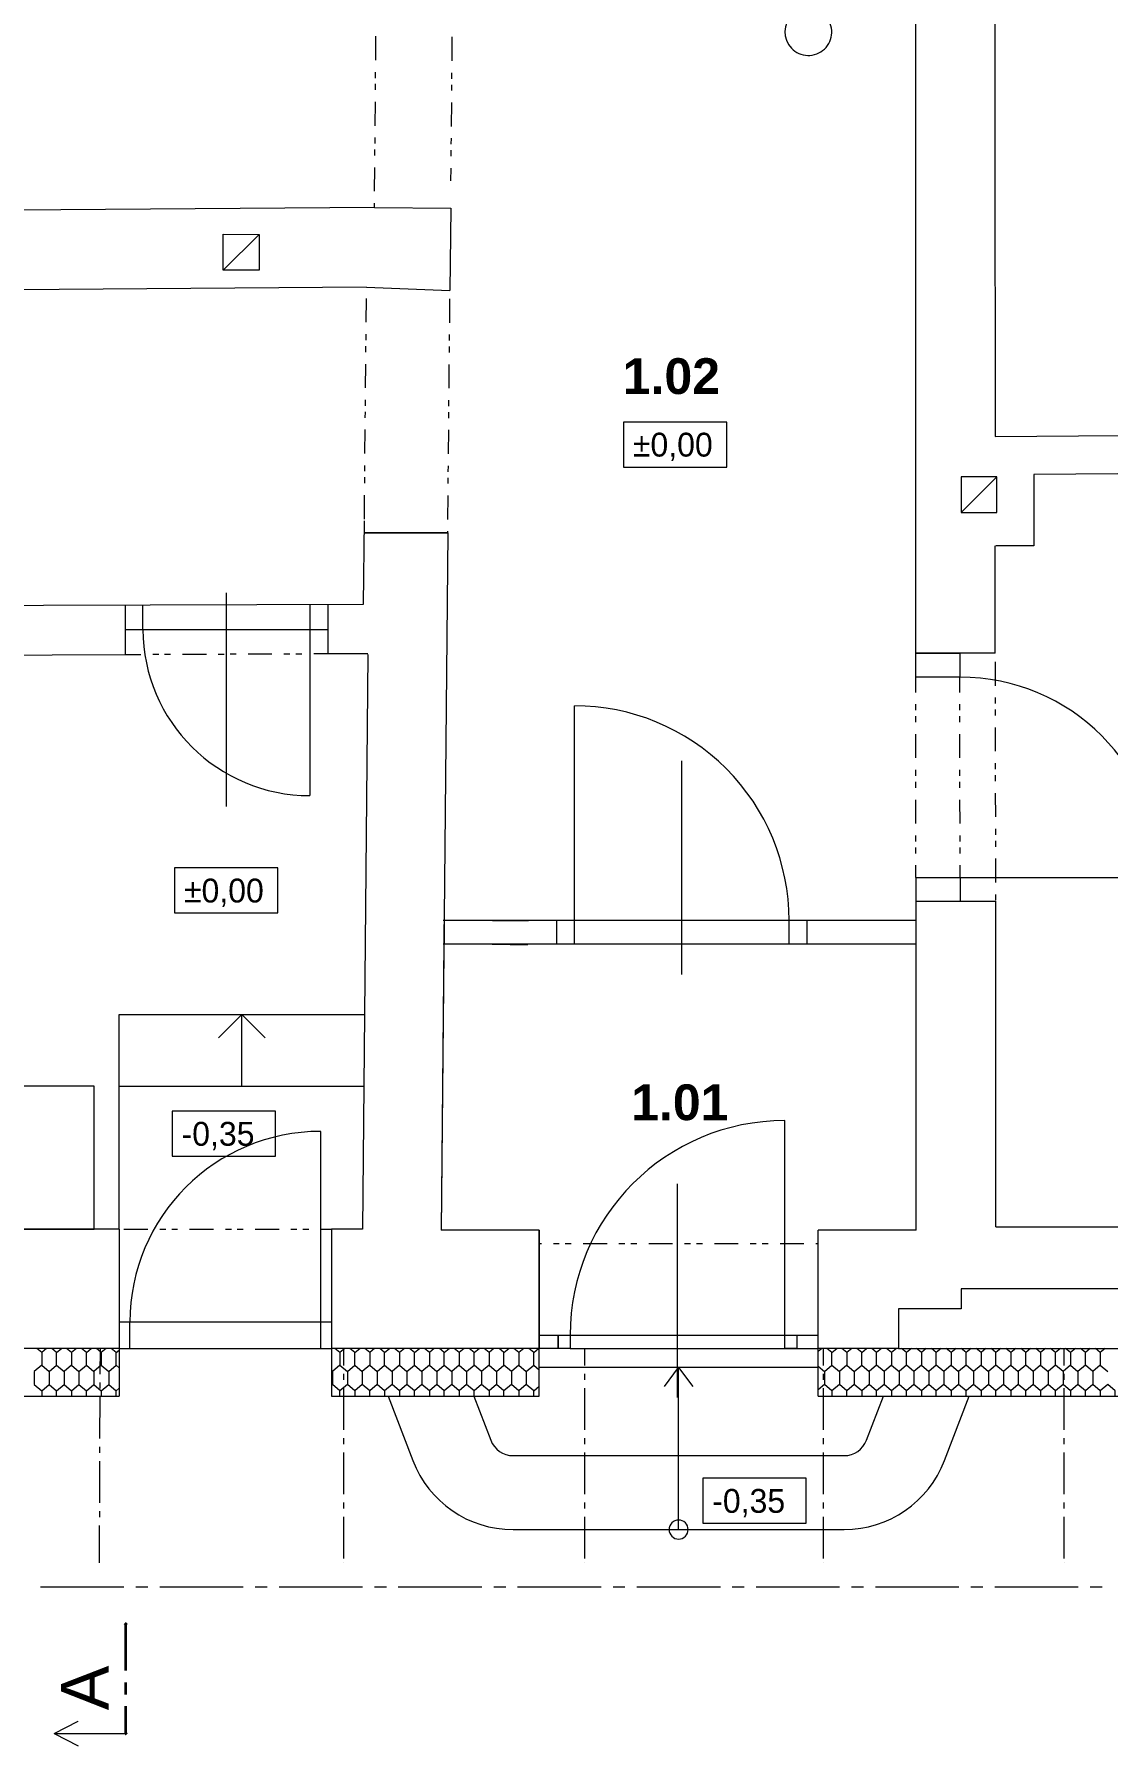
# Model space of a CAD drawing. Header units: millimetres. Extents: x 214.1 to 310.4, y 372.3 to 401.
# Drawn here: x 221.18 to 224.72, y 373.72 to 379.37 of the extents above; entities that cross this region are included whole.
import ezdxf

# ---------------------------------------------------------------- set-up
doc = ezdxf.new("R2010")
doc.units = ezdxf.units.MM
for name, color, linetype in [('PDF4_Dvere', 7, 'Continuous'), ('PDF4_Hlavni kresba_1', 7, 'Continuous'), ('PDF4_KOMINY', 7, 'Continuous'), ('PDF4_Konstrukce_nad', 7, 'Continuous'), ('PDF4_Krokve', 7, 'Continuous'), ('PDF4_KTZ_zatepleni', 7, 'Continuous'), ('PDF4_Kóty 1$100', 7, 'Continuous'), ('PDF4_Rezy_oznaceni', 7, 'Continuous'), ('PDF4_Sanita', 7, 'Continuous'), ('PDF4_Schodiste', 7, 'Continuous'), ('PDF4_STĚNY', 7, 'Continuous'), ('PDF4_STŘECHA', 7, 'Continuous'), ('PDF4_Text_CISLA_MISTNOSTI', 7, 'Continuous'), ('PDF4_Výšky', 7, 'Continuous'), ('PDF4_Šrafy', 7, 'Continuous')]:
    doc.layers.add(name, color=color, linetype=linetype)
doc.styles.add('PDF Arial', font='')
doc.styles.add('PDF Arial Bold', font='')
doc.styles.get('PDF Arial').set_extended_font_data('Arial')
doc.styles.get('PDF Arial Bold').set_extended_font_data('Arial', bold=True)

msp = doc.modelspace()

# ---------------------------------------------------------------- linework, layer by layer
at = {"layer": 'PDF4_Dvere', "lineweight": 13}
for points in [[(221.8095, 376.8219), (221.8095, 376.8219), (221.8095, 377.5277)], [(221.5339, 377.407), (221.5339, 377.4879)], [(222.0851, 377.4895), (222.0851, 376.8582)], [(221.4749, 377.407), (222.1442, 377.407)], [(222.9581, 376.3676), (222.9581, 377.155)], [(223.3125, 376.2679), (223.3125, 376.2679), (223.3125, 376.9737)], [(224.231, 376.5882), (224.8924, 376.5883)], [(222.5282, 376.4464), (222.5282, 376.4464), (222.5282, 376.3676)], [(222.8991, 376.4464), (222.8991, 376.3676)], [(223.7258, 376.4464), (223.7258, 376.3676)], [(223.6526, 375.0763), (223.6526, 375.785)], [(222.1211, 375.1196), (222.1211, 375.1196), (222.1211, 375.7495)], [(223.2983, 374.8702), (223.2983, 374.8702), (223.2983, 375.576)], [(222.1565, 375.1196), (221.4557, 375.1196)], [(222.8416, 375.0763), (223.7628, 375.0763)], [(221.4557, 375.033), (222.1565, 375.033)], [(222.9439, 375.033), (223.6526, 375.033)]]:
    msp.add_lwpolyline(points, dxfattribs=at)
msp.add_lwpolyline([(223.6668, 376.3676), (223.6668, 376.4464, 0.414214), (222.9581, 377.155)], format="xyb", dxfattribs=at)
for centre, radius, start, end in [((222.0851, 377.4094), 0.5512, 180.2509, 270), ((224.231, 376.5882), 0.6614, 0.011, 90.0109), ((223.6526, 375.0763), 0.7087, 90, 180), ((222.1211, 375.1196), 0.6299, 90, 180)]:
    msp.add_arc(centre, radius, start, end, dxfattribs=at)
at = {"layer": 'PDF4_Hlavni kresba_1', "lineweight": 13}
for points in [[(224.0847, 377.2496), (224.0847, 379.5653), (224.0847, 381.1515), (222.5446, 381.1515), (222.5446, 379.6116), (222.3055, 379.6116)], [(222.55, 378.7984), (222.5475, 378.5267)], [(222.2644, 377.7262), (222.5402, 377.7262)], [(222.5402, 377.7262), (222.5187, 375.4228)], [(224.3474, 377.3283), (224.3474, 377.6827)], [(221.4749, 377.4884), (221.4749, 377.3245)], [(222.1442, 377.4896), (222.1442, 377.3274), (222.2765, 377.328)], [(219.7889, 377.3171), (221.4749, 377.3245)], [(224.3475, 377.3283), (224.0847, 377.3283)], [(224.0848, 376.5882), (224.0848, 375.4228)], [(224.0851, 376.5094), (224.3497, 376.5094)], [(224.3494, 375.4346), (224.3494, 376.5094)], [(224.0843, 376.4464), (222.5255, 376.4464)], [(224.0848, 376.3676), (222.525, 376.3676)], [(221.4557, 375.4267), (220.818, 375.4267)], [(222.2589, 375.4267), (222.1565, 375.4267)], [(222.8416, 374.8755), (222.8416, 375.4228)], [(223.7628, 374.8755), (223.7628, 375.4228)], [(222.9046, 375.033), (222.9046, 375.0763)], [(222.9439, 375.033), (222.8416, 375.033)], [(223.6526, 375.033), (223.7628, 375.033)]]:
    msp.add_lwpolyline(points, dxfattribs=at)
at = {"layer": 'PDF4_KOMINY', "lineweight": 13}
for points in [[(221.7991, 378.5939), (221.7993, 378.712), (221.7993, 378.712), (221.9175, 378.7118), (221.9175, 378.7118), (221.9175, 378.7118), (221.9172, 378.5937), (221.9172, 378.5937), (221.7991, 378.5939), (221.9175, 378.7118)], [(224.2344, 377.7928), (224.2344, 377.7928), (224.3524, 377.911)]]:
    msp.add_lwpolyline(points, dxfattribs=at)
msp.add_lwpolyline([(224.3525, 377.7929), (224.3524, 377.911), (224.3524, 377.911), (224.2343, 377.9109), (224.2343, 377.9109), (224.2343, 377.9109), (224.2344, 377.7928), (224.2344, 377.7928)], close=True, dxfattribs=at)
at = {"layer": 'PDF4_Konstrukce_nad', "lineweight": 13}
for points in [[(222.3025, 379.2872), (222.3032, 379.3659)], [(222.5545, 379.2848), (222.5552, 379.3636)], [(222.3016, 379.1888), (222.3018, 379.2084)], [(222.302, 379.2281), (222.3021, 379.2478)], [(222.5536, 379.1864), (222.5537, 379.2061)], [(222.5539, 379.2258), (222.5541, 379.2455)], [(222.3005, 379.0706), (222.3012, 379.1494)], [(222.5525, 379.0683), (222.5532, 379.1471)], [(222.3, 379.0116), (222.3001, 379.0313)], [(222.2996, 378.9722), (222.2998, 378.9919)], [(222.5516, 378.9699), (222.5517, 378.9896)], [(222.5519, 379.0093), (222.5521, 379.0289)], [(222.2985, 378.8541), (222.2992, 378.9329)], [(222.5508, 378.8889), (222.5508, 378.8889), (222.5512, 378.9305)], [(222.298, 378.8008), (222.298, 378.8008), (222.2981, 378.8148)], [(222.5475, 378.5267), (222.5475, 378.5267)], [(222.2709, 378.4213), (222.2716, 378.5)], [(222.5465, 378.42), (222.5472, 378.4988)], [(222.2703, 378.3622), (222.2705, 378.3819)], [(222.5459, 378.361), (222.5461, 378.3806)], [(222.27, 378.3229), (222.2702, 378.3426)], [(222.5456, 378.3216), (222.5458, 378.3413)], [(222.2689, 378.2048), (222.2696, 378.2835)], [(222.5445, 378.2035), (222.5452, 378.2822)], [(222.268, 378.1063), (222.2681, 378.126)], [(222.2683, 378.1457), (222.2685, 378.1654)], [(222.544, 378.1444), (222.5442, 378.1641)], [(222.5436, 378.1051), (222.5438, 378.1248)], [(222.2669, 377.9882), (222.2676, 378.067)], [(222.5425, 377.987), (222.5433, 378.0657)], [(222.266, 377.8898), (222.2661, 377.9095)], [(222.2663, 377.9292), (222.2665, 377.9489)], [(222.5416, 377.8885), (222.5418, 377.9082)], [(222.542, 377.9279), (222.5422, 377.9476)], [(222.2649, 377.7717), (222.2656, 377.8504)], [(222.5406, 377.7704), (222.5413, 377.8492)], [(222.2648, 377.7655), (222.2648, 377.7655)], [(222.5402, 377.7262), (222.5402, 377.7262), (222.5402, 377.7311)], [(221.4749, 377.3245), (221.4749, 377.3245), (221.5269, 377.3247)], [(221.5663, 377.3249), (221.586, 377.3249)], [(221.6057, 377.325), (221.6254, 377.3251)], [(221.6647, 377.3253), (221.7435, 377.3256)], [(221.7828, 377.3258), (221.8025, 377.3259)], [(221.8222, 377.326), (221.8419, 377.3261)], [(221.8813, 377.3262), (221.96, 377.3266)], [(221.9994, 377.3268), (222.019, 377.3268)], [(222.0387, 377.3269), (222.0584, 377.327)], [(222.0978, 377.3272), (222.1442, 377.3274), (222.1442, 377.3274)], [(224.3475, 377.3283), (224.3475, 377.3283)], [(224.3478, 377.2212), (224.3476, 377.2999)], [(224.0847, 377.1992), (224.0847, 377.2496), (224.0847, 377.2496)], [(224.0847, 377.2496), (224.0847, 377.2496)], [(224.2309, 377.1992), (224.2309, 377.2496), (224.2309, 377.2496)], [(224.3479, 377.1621), (224.3479, 377.1818)], [(224.0847, 377.1402), (224.0847, 377.1598)], [(224.0847, 377.1008), (224.0847, 377.1205)], [(224.2309, 377.1402), (224.2309, 377.1599)], [(224.2309, 377.1008), (224.2309, 377.1205)], [(224.348, 377.1228), (224.348, 377.1425)], [(224.0847, 376.9827), (224.0847, 377.0614)], [(224.2309, 376.9827), (224.2309, 377.0614)], [(224.3483, 377.0047), (224.3481, 377.0834)], [(224.0848, 376.9236), (224.0848, 376.9433)], [(224.2309, 376.9237), (224.2309, 376.9433)], [(224.3484, 376.9456), (224.3484, 376.9653)], [(224.0848, 376.8843), (224.0848, 376.9039)], [(224.2309, 376.8843), (224.2309, 376.904)], [(224.3485, 376.9062), (224.3485, 376.9259)], [(224.0848, 376.7661), (224.0848, 376.8449)], [(224.231, 376.7662), (224.2309, 376.8449)], [(224.3488, 376.7881), (224.3486, 376.8669)], [(224.0848, 376.7071), (224.0848, 376.7268)], [(224.231, 376.7071), (224.231, 376.7268)], [(224.3489, 376.7291), (224.3489, 376.7488)], [(224.0848, 376.6677), (224.0848, 376.6874)], [(224.231, 376.6677), (224.231, 376.6874)], [(224.349, 376.6897), (224.349, 376.7094)], [(224.0848, 376.5882), (224.0848, 376.5882), (224.0848, 376.6283)], [(224.231, 376.5882), (224.231, 376.5882), (224.231, 376.6284)], [(224.3493, 376.5716), (224.3491, 376.6503)], [(224.3494, 376.5125), (224.3494, 376.5322)], [(224.3494, 376.5094), (224.3494, 376.5094)], [(221.4557, 375.4267), (221.4557, 375.4267)], [(221.4714, 375.4267), (221.5502, 375.4267)], [(221.5895, 375.4267), (221.6092, 375.4267)], [(221.6289, 375.4267), (221.6486, 375.4267)], [(221.688, 375.4267), (221.7667, 375.4267)], [(221.8061, 375.4267), (221.8258, 375.4267)], [(221.8454, 375.4267), (221.8651, 375.4267)], [(221.9045, 375.4267), (221.9832, 375.4267)], [(222.0226, 375.4267), (222.0423, 375.4267)], [(222.062, 375.4267), (222.0817, 375.4267)], [(222.121, 375.4267), (222.1565, 375.4267), (222.1565, 375.4267)], [(222.8416, 375.3795), (222.8416, 375.3795), (222.8494, 375.3795)], [(222.8888, 375.3795), (222.9084, 375.3795)], [(222.9281, 375.3795), (222.9478, 375.3795)], [(222.9872, 375.3795), (223.0659, 375.3795)], [(223.1053, 375.3795), (223.125, 375.3795)], [(223.1447, 375.3795), (223.1643, 375.3795)], [(223.2037, 375.3795), (223.2825, 375.3795)], [(223.3218, 375.3795), (223.3415, 375.3795)], [(223.3612, 375.3795), (223.3809, 375.3795)], [(223.4202, 375.3795), (223.499, 375.3795)], [(223.5384, 375.3795), (223.558, 375.3795)], [(223.5777, 375.3795), (223.5974, 375.3795)], [(223.6368, 375.3795), (223.7155, 375.3795)], [(223.7549, 375.3795), (223.7628, 375.3795), (223.7628, 375.3795)]]:
    msp.add_lwpolyline(points, dxfattribs=at)
msp.add_lwpolyline([(222.272, 378.5372), (222.272, 378.5372)], close=True, dxfattribs=at)
at = {"layer": 'PDF4_Krokve', "lineweight": 13}
for points in [[(221.3932, 374.9479), (221.3935, 375.033), (221.3935, 375.033)], [(221.3935, 375.033), (221.3935, 375.033)], [(222.1972, 374.9767), (222.1972, 375.033), (222.1972, 375.033)], [(222.1972, 375.033), (222.1972, 375.033)], [(222.9925, 374.9767), (222.9925, 375.033), (222.9925, 375.033)], [(222.9925, 375.033), (222.9925, 375.033)], [(223.7799, 374.9767), (223.7799, 375.033), (223.7799, 375.033)], [(223.7799, 375.033), (223.7799, 375.033)], [(224.5752, 374.9768), (224.5752, 375.033), (224.5752, 375.033)], [(224.5752, 375.033), (224.5752, 375.033)], [(221.393, 374.9006), (221.3931, 374.9203)], [(222.1972, 374.9295), (222.1972, 374.9492)], [(222.9925, 374.9295), (222.9925, 374.9492)], [(223.7799, 374.9295), (223.7799, 374.9491)], [(224.5752, 374.9295), (224.5752, 374.9492)], [(221.3923, 374.7353), (221.3929, 374.8731)], [(222.1972, 374.7641), (222.1972, 374.9019)], [(222.9925, 374.7641), (222.9925, 374.9019)], [(223.7799, 374.7641), (223.7799, 374.9019)], [(224.5752, 374.7642), (224.5752, 374.902)], [(222.1972, 374.7169), (222.1972, 374.7366)], [(222.9925, 374.7169), (222.9925, 374.7366)], [(223.7799, 374.7169), (223.7799, 374.7365)], [(224.5752, 374.717), (224.5752, 374.7366)], [(221.3922, 374.688), (221.3922, 374.7077)], [(222.1972, 374.5515), (222.1972, 374.6893)], [(222.9925, 374.5515), (222.9925, 374.6893)], [(223.7799, 374.5515), (223.7799, 374.6893)], [(224.5752, 374.5516), (224.5752, 374.6894)], [(221.3915, 374.5227), (221.392, 374.6605)], [(222.1972, 374.5043), (222.1972, 374.524)], [(222.9925, 374.5043), (222.9925, 374.524)], [(223.7799, 374.5043), (223.7799, 374.5239)], [(224.5752, 374.5044), (224.5752, 374.524)], [(221.3913, 374.4754), (221.3914, 374.4951)], [(222.1972, 374.3389), (222.1972, 374.4767)], [(222.9925, 374.3389), (222.9925, 374.4767)], [(223.7799, 374.3389), (223.7799, 374.4767)], [(224.5752, 374.339), (224.5752, 374.4768)], [(221.3907, 374.3243), (221.3907, 374.3243), (221.3912, 374.4479)], [(222.1972, 374.3243), (222.1972, 374.3243)], [(222.9925, 374.3243), (222.9925, 374.3243)], [(223.7799, 374.3243), (223.7799, 374.3243)], [(224.5752, 374.3243), (224.5752, 374.3243)]]:
    msp.add_lwpolyline(points, dxfattribs=at)
at = {"layer": 'PDF4_KTZ_zatepleni', "lineweight": 13}
for points in [[(223.7628, 374.8755), (228.4378, 374.8755), (228.4379, 381.5602)], [(219.2532, 374.8755), (221.4557, 374.8755)], [(222.1565, 374.8755), (222.8416, 374.8755)]]:
    msp.add_lwpolyline(points, dxfattribs=at)
at = {"layer": 'PDF4_Kóty 1$100', "lineweight": 13}
for points in [[(222.8054, 376.4438), (222.7463, 376.4443), (222.6873, 376.4449)], [(222.8047, 376.3651), (222.7456, 376.3656), (222.6866, 376.3661)]]:
    msp.add_lwpolyline(points, dxfattribs=at)
at = {"layer": 'PDF4_Rezy_oznaceni', "lineweight": 35}
for points in [[(221.4772, 373.969), (221.4772, 374.1223)], [(221.4772, 373.8902), (221.4772, 373.9296)], [(221.4772, 373.7613), (221.4772, 373.8509)]]:
    msp.add_lwpolyline(points, dxfattribs=at)
at = {"layer": 'PDF4_Rezy_oznaceni', "lineweight": 13}
for points in [[(221.241, 373.7613), (221.241, 373.7613), (221.3197, 373.802)], [(221.3197, 373.802), (221.3197, 373.802)], [(221.241, 373.7613), (221.241, 373.7613), (221.3197, 373.7206)], [(221.241, 373.7613), (221.241, 373.7613), (221.4714, 373.7613)], [(221.3197, 373.7206), (221.3197, 373.7206)], [(221.4772, 373.7613), (221.4772, 373.7613)]]:
    msp.add_lwpolyline(points, dxfattribs=at)
at = {"layer": 'PDF4_Rezy_oznaceni', "transparency": 33554559}
for points in [[(221.4772, 374.1154), (221.4704, 374.1223), (221.4841, 374.1223), (221.4772, 374.1292)], [(221.4772, 373.7544), (221.4704, 373.7613), (221.4841, 373.7613), (221.4772, 373.7682)]]:
    msp.add_solid(points, dxfattribs=at)
at = {"layer": 'PDF4_Sanita', "lineweight": 13}
msp.add_lwpolyline([(220.9006, 375.4267), (221.3731, 375.4267), (221.3731, 375.8991), (220.9006, 375.8991), (220.9006, 375.4267)], close=True, dxfattribs=at)
at = {"layer": 'PDF4_Schodiste', "lineweight": 13}
for points in [[(223.7865, 379.4329, 0.414212), (223.6773, 379.436, 0.414212), (223.6742, 379.3268, 0.414215), (223.7834, 379.3237, 0.414215)], [(223.3337, 374.4346, 0.414222), (223.3022, 374.4661, 0.414222), (223.2707, 374.4346, 0.414222), (223.3022, 374.4031, 0.414222)]]:
    msp.add_lwpolyline(points, format="xyb", close=True, dxfattribs=at)
for points in [[(221.4557, 375.4267), (221.4557, 376.1354), (222.2664, 376.1354)], [(221.8601, 375.8991), (221.8601, 376.1354), (221.7833, 376.0585)], [(221.8601, 376.1354), (221.937, 376.0585)], [(221.4557, 375.8991), (222.2645, 375.8991)], [(223.7628, 374.97), (222.8416, 374.97)], [(223.2556, 374.9065), (223.3022, 374.97), (223.3488, 374.9065)], [(223.3022, 374.4346), (223.3022, 374.97)], [(222.3432, 374.8755), (222.4246, 374.6624)], [(222.6262, 374.8755), (222.682, 374.7293)]]:
    msp.add_lwpolyline(points, dxfattribs=at)
for points in [[(222.7556, 374.6787), (223.8488, 374.6787, 0.310935), (223.9224, 374.7293), (223.9783, 374.8755)], [(222.7556, 374.4346), (223.8488, 374.4346, 0.310938), (224.1798, 374.6624), (224.2612, 374.8755)]]:
    msp.add_lwpolyline(points, format="xyb", dxfattribs=at)
for centre, radius, start, end in [((222.7556, 374.7574), 0.0787, 200.9099, 270.0004), ((222.7556, 374.7889), 0.3543, 200.9102, 270)]:
    msp.add_arc(centre, radius, start, end, dxfattribs=at)
at = {"layer": 'PDF4_STĚNY', "lineweight": 13}
for points in [[(228.2804, 380.081), (228.178, 380.081), (228.178, 380.081), (228.178, 380.0889), (228.178, 380.0889), (227.8788, 380.0889), (227.8788, 380.0889), (227.8788, 381.0101), (227.8788, 381.0101), (224.3434, 381.0171), (224.3434, 381.0171), (224.3434, 381.0171), (224.3466, 378.0439)], [(222.298, 378.8008), (222.298, 378.8008), (219.7819, 378.7821)], [(222.298, 378.8008), (222.298, 378.8008), (222.55, 378.7984)], [(222.272, 378.5372), (222.272, 378.5372), (219.8071, 378.5189), (219.7975, 377.4829), (222.2623, 377.49), (222.2623, 377.49)], [(222.272, 378.5372), (222.272, 378.5372), (222.5475, 378.5267)], [(224.3466, 378.0439), (225.7214, 378.055), (225.7214, 378.055), (225.7224, 377.929), (225.7224, 377.929), (224.475, 377.9189)], [(224.475, 377.9189), (224.475, 377.6827), (224.349, 377.6827)], [(222.2623, 377.49), (222.2648, 377.7655), (222.2648, 377.7655)], [(222.5402, 377.7262), (222.5402, 377.7262), (222.2644, 377.7262)], [(222.2765, 377.3243), (222.2765, 377.3243), (222.2688, 376.4914)], [(224.0847, 377.3283), (224.0847, 377.3283), (224.2308, 377.3283), (224.2309, 377.2496), (224.0847, 377.2496), (224.0847, 377.2496)], [(224.085, 376.5882), (224.085, 376.5882), (224.231, 376.5882), (224.231, 376.5095)], [(222.2688, 376.4914), (222.2688, 376.4914), (222.2589, 375.4267)], [(222.5286, 376.4936), (222.5286, 376.4936), (222.5187, 375.4228)], [(221.4557, 375.4267), (221.4557, 374.8755)], [(222.1565, 375.4267), (222.1565, 374.8755)], [(222.8416, 375.4228), (222.8416, 375.033), (222.1565, 375.033)], [(222.8416, 375.4228), (222.5187, 375.4228)], [(225.489, 375.033), (225.0227, 375.033), (225.0227, 375.2298), (224.2353, 375.2298), (224.2353, 375.1632), (224.0282, 375.1632), (224.0282, 375.033), (223.7628, 375.033), (223.7628, 375.4228)], [(224.0857, 375.4228), (223.7628, 375.4228)], [(224.3494, 375.4346), (225.4772, 375.4346), (225.4772, 375.1354), (225.489, 375.1354)], [(221.4912, 375.033), (221.4912, 375.1196)], [(222.1211, 375.033), (222.1211, 375.1196)], [(222.9046, 375.0763), (222.9046, 375.033)], [(222.9439, 375.0763), (222.9439, 375.033), (222.9124, 375.033)], [(223.692, 375.033), (223.6526, 375.033), (223.6526, 375.0763)], [(223.692, 375.0763), (223.692, 375.033)], [(221.4557, 375.033), (220.818, 375.033)], [(224.0282, 375.033), (225.0227, 375.033)]]:
    msp.add_lwpolyline(points, dxfattribs=at)
at = {"layer": 'PDF4_STŘECHA', "lineweight": 13}
for points in [[(221.1958, 374.2456), (221.4714, 374.2456)], [(221.5108, 374.2456), (221.5502, 374.2456)], [(221.5895, 374.2456), (221.8651, 374.2456)], [(221.9045, 374.2456), (221.9439, 374.2456)], [(221.9832, 374.2456), (222.2588, 374.2456)], [(222.2982, 374.2456), (222.3376, 374.2456)], [(222.3769, 374.2456), (222.6525, 374.2456)], [(222.6919, 374.2456), (222.7313, 374.2456)], [(222.7706, 374.2456), (223.0462, 374.2456)], [(223.0856, 374.2456), (223.125, 374.2456)], [(223.1643, 374.2456), (223.4399, 374.2456)], [(223.4793, 374.2456), (223.5187, 374.2456)], [(223.558, 374.2456), (223.8336, 374.2456)], [(223.873, 374.2456), (223.9124, 374.2456)], [(223.9517, 374.2456), (224.2273, 374.2456)], [(224.2667, 374.2456), (224.3061, 374.2456)], [(224.3454, 374.2456), (224.621, 374.2456)], [(224.6604, 374.2456), (224.6998, 374.2456)]]:
    msp.add_lwpolyline(points, dxfattribs=at)
at = {"layer": 'PDF4_Výšky', "lineweight": 13}
for points in [[(223.4615, 378.092), (223.1205, 378.092), (223.1205, 377.9434), (223.4615, 377.9434), (223.4615, 378.092)], [(221.9797, 376.6194), (221.6387, 376.6194), (221.6387, 376.4708), (221.9797, 376.4708), (221.9797, 376.6194)], [(221.9718, 375.8161), (221.6307, 375.8161), (221.6307, 375.6675), (221.9718, 375.6675), (221.9718, 375.8161)], [(223.7233, 374.6039), (223.3822, 374.6039), (223.3822, 374.4552), (223.7233, 374.4552), (223.7233, 374.6039)]]:
    msp.add_lwpolyline(points, close=True, dxfattribs=at)
at = {"layer": 'PDF4_Šrafy', "lineweight": 13}
for points in [[(221.1999, 375.0192), (221.1837, 375.033)], [(221.2161, 375.033), (221.1999, 375.0192)], [(221.1999, 375.0192), (221.1999, 374.9771), (221.2245, 374.9562), (221.2491, 374.9771), (221.2491, 375.0192)], [(221.2491, 375.0192), (221.2329, 375.033)], [(221.2491, 375.0192), (221.2653, 375.033)], [(221.3145, 375.033), (221.2983, 375.0192), (221.2821, 375.033)], [(221.2983, 375.0192), (221.2983, 374.9771), (221.3229, 374.9562), (221.3475, 374.9771), (221.3475, 375.0192)], [(221.3475, 375.0192), (221.3313, 375.033)], [(221.3475, 375.0192), (221.3637, 375.033)], [(221.4129, 375.033), (221.3967, 375.0192), (221.3805, 375.033)], [(221.3967, 375.0192), (221.3967, 374.9771), (221.4213, 374.9562), (221.4459, 374.9771), (221.4459, 375.0192)], [(221.4459, 375.0192), (221.4297, 375.033)], [(221.4459, 375.0192), (221.4557, 375.0275)], [(222.1841, 375.0192), (222.1679, 375.033)], [(222.2004, 375.033), (222.1841, 375.0192)], [(222.1841, 375.0192), (222.1841, 374.9771), (222.2087, 374.9562), (222.2334, 374.9771), (222.2334, 375.0192)], [(222.2334, 375.0192), (222.2171, 375.033)], [(222.2334, 375.0192), (222.2496, 375.033)], [(222.2826, 375.0192), (222.2664, 375.033)], [(222.2988, 375.033), (222.2826, 375.0192)], [(222.2826, 375.0192), (222.2826, 374.9771), (222.3072, 374.9562), (222.3318, 374.9771), (222.3318, 375.0192)], [(222.3318, 375.0192), (222.3156, 375.033)], [(222.3318, 375.0192), (222.348, 375.033)], [(222.381, 375.0192), (222.3648, 375.033)], [(222.3972, 375.033), (222.381, 375.0192)], [(222.381, 375.0192), (222.381, 374.9771), (222.4056, 374.9562), (222.4302, 374.9771), (222.4302, 375.0192)], [(222.4302, 375.0192), (222.414, 375.033)], [(222.4302, 375.0192), (222.4464, 375.033)], [(222.4794, 375.0192), (222.4632, 375.033)], [(222.4956, 375.033), (222.4794, 375.0192)], [(222.4794, 375.0192), (222.4794, 374.9771), (222.504, 374.9562), (222.5286, 374.9771), (222.5286, 375.0192)], [(222.5286, 375.0192), (222.5124, 375.033)], [(222.5286, 375.0192), (222.5448, 375.033)], [(222.5778, 375.0192), (222.5616, 375.033)], [(222.5941, 375.033), (222.5778, 375.0192)], [(222.5778, 375.0192), (222.5778, 374.9771), (222.6024, 374.9562), (222.6271, 374.9771), (222.6271, 375.0192)], [(222.6271, 375.0192), (222.6108, 375.033)], [(222.6271, 375.0192), (222.6433, 375.033)], [(222.6763, 375.0192), (222.6601, 375.033)], [(222.6925, 375.033), (222.6763, 375.0192)], [(222.6763, 375.0192), (222.6763, 374.9771), (222.7009, 374.9562), (222.7255, 374.9771), (222.7255, 375.0192)], [(222.7255, 375.0192), (222.7093, 375.033)], [(222.7255, 375.0192), (222.7417, 375.033)], [(222.7747, 375.0192), (222.7585, 375.033)], [(222.7909, 375.033), (222.7747, 375.0192)], [(222.7747, 375.0192), (222.7747, 374.9771), (222.7993, 374.9562), (222.8239, 374.9771), (222.8239, 375.0192)], [(222.8239, 375.0192), (222.8077, 375.033)], [(222.8239, 375.0192), (222.8401, 375.033)], [(223.7752, 375.033), (223.7628, 375.0225)], [(223.7628, 374.9738), (223.7835, 374.9562), (223.8082, 374.9771), (223.8082, 375.0192)], [(223.8082, 375.0192), (223.7919, 375.033)], [(223.8082, 375.0192), (223.8244, 375.033)], [(223.8574, 375.0192), (223.8412, 375.033)], [(223.8736, 375.033), (223.8574, 375.0192)], [(223.8574, 375.0192), (223.8574, 374.9771), (223.882, 374.9562), (223.9066, 374.9771), (223.9312, 374.9562)], [(223.9066, 375.0192), (223.8904, 375.033)], [(223.9066, 374.9771), (223.9066, 375.0192), (223.9228, 375.033)], [(224.0212, 375.033), (224.005, 375.0192), (224.005, 374.9771), (223.9804, 374.9562), (223.9558, 374.9771), (223.9558, 375.0192), (223.9396, 375.033)], [(223.972, 375.033), (223.9558, 375.0192)], [(224.005, 375.0192), (223.9888, 375.033)], [(224.1196, 375.033), (224.1034, 375.0192), (224.1034, 374.9771), (224.0788, 374.9562), (224.0542, 374.9771), (224.0542, 375.0192), (224.038, 375.033)], [(224.0704, 375.033), (224.0542, 375.0192)], [(224.1034, 375.0192), (224.0872, 375.033)], [(224.2181, 375.033), (224.2019, 375.0192), (224.2019, 374.9771), (224.1773, 374.9562), (224.1526, 374.9771), (224.1526, 375.0192), (224.1364, 375.033)], [(224.1689, 375.033), (224.1526, 375.0192)], [(224.2019, 375.0192), (224.1856, 375.033)], [(224.3165, 375.033), (224.3003, 375.0192), (224.3003, 374.9771), (224.2757, 374.9562), (224.2511, 374.9771), (224.2511, 375.0192), (224.2349, 375.033)], [(224.2673, 375.033), (224.2511, 375.0192)], [(224.3003, 375.0192), (224.2841, 375.033)], [(224.4149, 375.033), (224.3987, 375.0192), (224.3987, 374.9771), (224.3741, 374.9562), (224.3495, 374.9771), (224.3495, 375.0192), (224.3333, 375.033)], [(224.3657, 375.033), (224.3495, 375.0192)], [(224.3987, 375.0192), (224.3825, 375.033)], [(224.5133, 375.033), (224.4971, 375.0192), (224.4971, 374.9771), (224.4725, 374.9562), (224.4479, 374.9771), (224.4479, 375.0192), (224.4317, 375.033)], [(224.4641, 375.033), (224.4479, 375.0192)], [(224.4971, 375.0192), (224.4809, 375.033)], [(224.6118, 375.033), (224.5956, 375.0192), (224.5956, 374.9771), (224.5709, 374.9562), (224.5463, 374.9771), (224.5463, 375.0192), (224.5301, 375.033)], [(224.5626, 375.033), (224.5463, 375.0192)], [(224.5956, 375.0192), (224.5793, 375.033)], [(224.7102, 375.033), (224.694, 375.0192), (224.694, 374.9771), (224.6694, 374.9562), (224.6448, 374.9771), (224.6448, 375.0192), (224.6286, 375.033)], [(224.661, 375.033), (224.6448, 375.0192)], [(224.694, 375.0192), (224.6778, 375.033)], [(221.1999, 374.9771), (221.1753, 374.9562), (221.1753, 374.9352), (221.1753, 374.9141), (221.1999, 374.8932), (221.2245, 374.9141), (221.2491, 374.8932)], [(221.2491, 374.9771), (221.2737, 374.9562)], [(221.2983, 374.9771), (221.2737, 374.9562), (221.2737, 374.9352), (221.2737, 374.9141), (221.2983, 374.8932), (221.3229, 374.9141), (221.3475, 374.8932)], [(221.3475, 374.9771), (221.3721, 374.9562)], [(221.3967, 374.9771), (221.3721, 374.9562), (221.3721, 374.9352), (221.3721, 374.9141), (221.3967, 374.8932), (221.4213, 374.9141), (221.4459, 374.8932)], [(221.4459, 374.9771), (221.4557, 374.9688)], [(222.1841, 374.9771), (222.1595, 374.9562)], [(222.2334, 374.9771), (222.258, 374.9562)], [(222.2826, 374.9771), (222.258, 374.9562)], [(222.3318, 374.9771), (222.3564, 374.9562)], [(222.381, 374.9771), (222.3564, 374.9562)], [(222.4302, 374.9771), (222.4548, 374.9562)], [(222.4794, 374.9771), (222.4548, 374.9562)], [(222.5286, 374.9771), (222.5532, 374.9562)], [(222.5778, 374.9771), (222.5532, 374.9562)], [(222.6763, 374.9771), (222.6517, 374.9562), (222.6271, 374.9771)], [(222.7747, 374.9771), (222.7501, 374.9562), (222.7255, 374.9771)], [(222.8239, 374.9771), (222.8416, 374.9621)], [(223.8082, 374.9771), (223.8328, 374.9562)], [(223.8574, 374.9771), (223.8328, 374.9562), (223.8328, 374.9352), (223.8328, 374.9141)], [(223.9558, 374.9771), (223.9312, 374.9562), (223.9312, 374.9352), (223.9312, 374.9141)], [(224.005, 374.9771), (224.0296, 374.9562)], [(224.0542, 374.9771), (224.0296, 374.9562), (224.0296, 374.9352), (224.0296, 374.9141)], [(224.1034, 374.9771), (224.128, 374.9562)], [(224.1526, 374.9771), (224.128, 374.9562), (224.128, 374.9352), (224.128, 374.9141)], [(224.2019, 374.9771), (224.2265, 374.9562)], [(224.2511, 374.9771), (224.2265, 374.9562), (224.2265, 374.9352), (224.2265, 374.9141)], [(224.3003, 374.9771), (224.3249, 374.9562)], [(224.3495, 374.9771), (224.3249, 374.9562), (224.3249, 374.9352), (224.3249, 374.9141)], [(224.3987, 374.9771), (224.4233, 374.9562)], [(224.4479, 374.9771), (224.4233, 374.9562), (224.4233, 374.9352), (224.4233, 374.9141)], [(224.4971, 374.9771), (224.5217, 374.9562)], [(224.5463, 374.9771), (224.5217, 374.9562), (224.5217, 374.9352), (224.5217, 374.9141)], [(224.5956, 374.9771), (224.6202, 374.9562)], [(224.6448, 374.9771), (224.6202, 374.9562), (224.6202, 374.9352), (224.6202, 374.9141)], [(224.694, 374.9771), (224.7186, 374.9562)], [(221.2245, 374.9562), (221.2245, 374.9352), (221.2245, 374.9141)], [(221.2491, 374.8755), (221.2491, 374.8932), (221.2737, 374.9141)], [(221.3229, 374.9562), (221.3229, 374.9352)], [(221.3229, 374.9352), (221.3229, 374.9141)], [(221.3475, 374.8755), (221.3475, 374.8932), (221.3721, 374.9141)], [(221.4213, 374.9562), (221.4213, 374.9352)], [(221.4213, 374.9352), (221.4213, 374.9141)], [(222.1565, 374.9588), (222.1595, 374.9562)], [(222.1841, 374.8755), (222.1841, 374.8932), (222.1595, 374.9141), (222.1565, 374.9116)], [(222.1595, 374.9562), (222.1595, 374.9352), (222.1595, 374.9141)], [(222.2334, 374.8932), (222.2087, 374.9141), (222.1841, 374.8932)], [(222.2087, 374.9562), (222.2087, 374.9352), (222.2087, 374.9141)], [(222.2826, 374.8755), (222.2826, 374.8932), (222.258, 374.9141), (222.2334, 374.8932), (222.2334, 374.8755)], [(222.258, 374.9562), (222.258, 374.9352), (222.258, 374.9141)], [(222.3318, 374.8932), (222.3072, 374.9141), (222.2826, 374.8932)], [(222.3072, 374.9562), (222.3072, 374.9352), (222.3072, 374.9141)], [(222.381, 374.8932), (222.3564, 374.9141), (222.3318, 374.8932), (222.3318, 374.8755)], [(222.3564, 374.9562), (222.3564, 374.9352), (222.3564, 374.9141)], [(222.4302, 374.8932), (222.4056, 374.9141), (222.381, 374.8932)], [(222.4056, 374.9562), (222.4056, 374.9352), (222.4056, 374.9141)], [(222.4794, 374.8932), (222.4548, 374.9141), (222.4302, 374.8932)], [(222.4548, 374.9562), (222.4548, 374.9352), (222.4548, 374.9141)], [(222.5286, 374.8932), (222.504, 374.9141), (222.4794, 374.8932)], [(222.504, 374.9562), (222.504, 374.9352), (222.504, 374.9141)], [(222.5778, 374.8932), (222.5532, 374.9141), (222.5286, 374.8932)], [(222.5532, 374.9562), (222.5532, 374.9352), (222.5532, 374.9141)], [(222.6271, 374.8932), (222.6024, 374.9141), (222.5778, 374.8932)], [(222.6024, 374.9562), (222.6024, 374.9352), (222.6024, 374.9141)], [(222.6763, 374.8932), (222.6517, 374.9141), (222.6271, 374.8932)], [(222.6517, 374.9562), (222.6517, 374.9352), (222.6517, 374.9141)], [(222.7255, 374.8932), (222.7009, 374.9141), (222.6763, 374.8932)], [(222.7009, 374.9562), (222.7009, 374.9352), (222.7009, 374.9141)], [(222.7747, 374.8932), (222.7501, 374.9141), (222.7255, 374.8932)], [(222.7501, 374.9562), (222.7501, 374.9352), (222.7501, 374.9141)], [(222.8239, 374.8932), (222.7993, 374.9141), (222.7747, 374.8932)], [(222.7993, 374.9562), (222.7993, 374.9352), (222.7993, 374.9141)], [(222.8239, 374.8932), (222.8416, 374.9083)], [(223.8082, 374.8932), (223.7835, 374.9141), (223.7628, 374.8965)], [(223.7835, 374.9562), (223.7835, 374.9352)], [(223.7835, 374.9352), (223.7835, 374.9141)], [(223.8574, 374.8755), (223.8574, 374.8932), (223.8328, 374.9141), (223.8082, 374.8932), (223.8082, 374.8755)], [(223.9066, 374.8932), (223.882, 374.9141), (223.8574, 374.8932)], [(223.882, 374.9562), (223.882, 374.9352)], [(223.882, 374.9352), (223.882, 374.9141)], [(223.9558, 374.8755), (223.9558, 374.8932), (223.9312, 374.9141), (223.9066, 374.8932), (223.9066, 374.8755)], [(224.005, 374.8932), (223.9804, 374.9141), (223.9558, 374.8932)], [(223.9804, 374.9562), (223.9804, 374.9352)], [(223.9804, 374.9352), (223.9804, 374.9141)], [(224.0542, 374.8755), (224.0542, 374.8932), (224.0296, 374.9141), (224.005, 374.8932), (224.005, 374.8755)], [(224.1034, 374.8932), (224.0788, 374.9141), (224.0542, 374.8932)], [(224.0788, 374.9562), (224.0788, 374.9352)], [(224.0788, 374.9352), (224.0788, 374.9141)], [(224.1526, 374.8755), (224.1526, 374.8932), (224.128, 374.9141), (224.1034, 374.8932), (224.1034, 374.8755)], [(224.2019, 374.8932), (224.1773, 374.9141), (224.1526, 374.8932)], [(224.1773, 374.9562), (224.1773, 374.9352)], [(224.1773, 374.9352), (224.1773, 374.9141)], [(224.2511, 374.8755), (224.2511, 374.8932), (224.2265, 374.9141), (224.2019, 374.8932), (224.2019, 374.8755)], [(224.3003, 374.8932), (224.2757, 374.9141), (224.2511, 374.8932)], [(224.2757, 374.9562), (224.2757, 374.9352)], [(224.2757, 374.9352), (224.2757, 374.9141)], [(224.3495, 374.8755), (224.3495, 374.8932), (224.3249, 374.9141), (224.3003, 374.8932), (224.3003, 374.8755)], [(224.3987, 374.8932), (224.3741, 374.9141), (224.3495, 374.8932)], [(224.3741, 374.9562), (224.3741, 374.9352)], [(224.3741, 374.9352), (224.3741, 374.9141)], [(224.4479, 374.8755), (224.4479, 374.8932), (224.4233, 374.9141), (224.3987, 374.8932), (224.3987, 374.8755)], [(224.4971, 374.8932), (224.4725, 374.9141), (224.4479, 374.8932)], [(224.4725, 374.9562), (224.4725, 374.9352)], [(224.4725, 374.9352), (224.4725, 374.9141)], [(224.5463, 374.8755), (224.5463, 374.8932), (224.5217, 374.9141), (224.4971, 374.8932), (224.4971, 374.8755)], [(224.5956, 374.8932), (224.5709, 374.9141), (224.5463, 374.8932)], [(224.5709, 374.9562), (224.5709, 374.9352)], [(224.5709, 374.9352), (224.5709, 374.9141)], [(224.6448, 374.8755), (224.6448, 374.8932), (224.6202, 374.9141), (224.5956, 374.8932), (224.5956, 374.8755)], [(224.694, 374.8932), (224.6694, 374.9141), (224.6448, 374.8932)], [(224.6694, 374.9562), (224.6694, 374.9352)], [(224.6694, 374.9352), (224.6694, 374.9141)], [(224.7432, 374.8755), (224.7432, 374.8932), (224.7186, 374.9141), (224.694, 374.8932), (224.694, 374.8755)], [(221.1999, 374.8932), (221.1999, 374.8755)], [(221.2983, 374.8932), (221.2983, 374.8755)], [(221.3967, 374.8932), (221.3967, 374.8755)], [(221.4459, 374.8755), (221.4459, 374.8932), (221.4557, 374.9016)], [(222.381, 374.8932), (222.381, 374.8755)], [(222.4302, 374.8755), (222.4302, 374.8932)], [(222.4794, 374.8932), (222.4794, 374.8755)], [(222.5286, 374.8755), (222.5286, 374.8932)], [(222.5778, 374.8932), (222.5778, 374.8755)], [(222.6271, 374.8755), (222.6271, 374.8932)], [(222.6763, 374.8932), (222.6763, 374.8755)], [(222.7255, 374.8755), (222.7255, 374.8932)], [(222.7747, 374.8932), (222.7747, 374.8755)], [(222.8239, 374.8755), (222.8239, 374.8932)]]:
    msp.add_lwpolyline(points, dxfattribs=at)

# ---------------------------------------------------------------- texts
at = {"layer": 'PDF4_Rezy_oznaceni', "insert": (221.4206, 373.838), "char_height": 0.157507, "attachment_point": 7, "rotation": 90, "style": 'PDF Arial'}
msp.add_mtext('\\W1.002507;A', dxfattribs=at)
at = {"layer": 'PDF4_Text_CISLA_MISTNOSTI', "char_height": 0.11813, "attachment_point": 7, "style": 'PDF Arial Bold'}
for s, insert in [('1.02', (223.1177, 378.1829)), ('1.01', (223.1455, 375.7848))]:
    msp.add_mtext(s, dxfattribs=dict(at, insert=insert))
at = {"layer": 'PDF4_Výšky', "char_height": 0.078754, "attachment_point": 7, "style": 'PDF Arial'}
for s, insert in [('\\W0.960384;±0,00', (223.1512, 377.9633)), ('\\W0.960384;±0,00', (221.6694, 376.4907)), ('\\W0.960384;-0,35', (221.6615, 375.6874)), ('\\W0.960384;-0,35', (223.413, 374.4752))]:
    msp.add_mtext(s, dxfattribs=dict(at, insert=insert))

doc.saveas('drawing.dxf')
